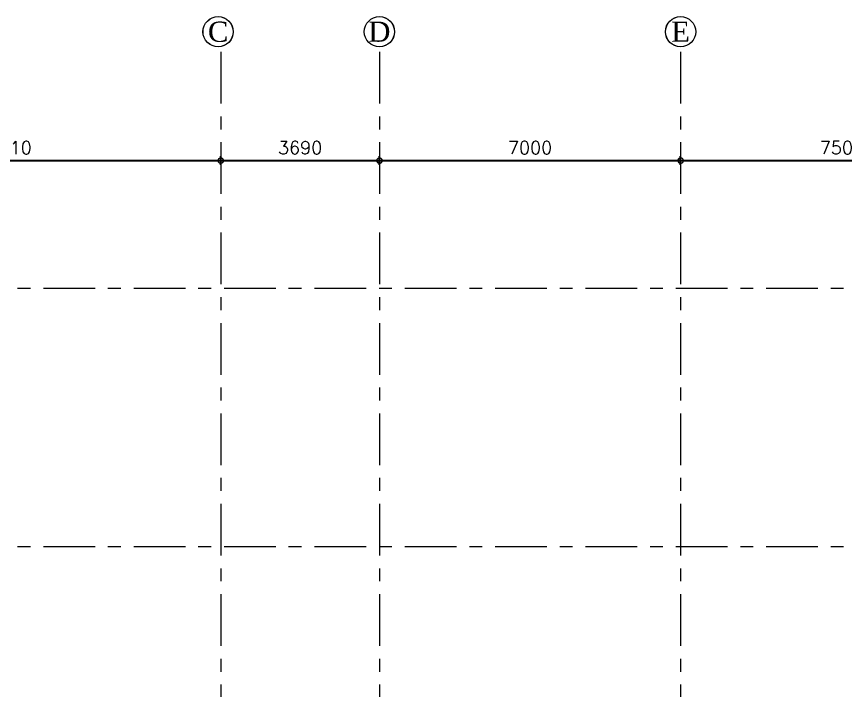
# Model space of a CAD drawing. Header units: millimetres. Extents: x 24487468 to 24959437, y -333213 to 842934.
# Drawn here: x 24724849 to 24744114, y 441340 to 456996 of the extents above; entities that cross this region are included whole.
import ezdxf
from ezdxf.enums import TextEntityAlignment as Align

# ---------------------------------------------------------------- set-up
doc = ezdxf.new("R2010")
doc.units = ezdxf.units.MM
doc.header["$MEASUREMENT"] = 0
doc.header["$PDMODE"] = 3
for name, pattern in [('ACAD_ISO10W100', [18.5, 12, -3, 0.5, -3]), ('BORDERX2', [3.5, 1, -0.5, 1, -0.5, 0, -0.5]), ('Centreline', [21, 12, -3, 3, -3])]:
    doc.linetypes.add(name, pattern=pattern)
doc.layers.get('0').update_dxf_attribs({"lineweight": 5})
doc.layers.add('A-BTEXT', color=57, linetype='Continuous')
for name, color, linetype, lineweight in [('CENLINE', 220, 'ACAD_ISO10W100', 5), ('DIM', 183, 'Continuous', 5), ('GRID', 205, 'BORDERX2', 5), ('p1 plan grid lck', 6, 'Continuous', 5)]:
    doc.layers.add(name, color=color, linetype=linetype, lineweight=lineweight)
doc.styles.add('arial', font='times.ttf')
doc.styles.add('ROMANS', font='romans__.ttf')
doc.dimstyles.new('DIM100', dxfattribs={"dimtxt": 300, "dimasz": 250, "dimexe": 100, "dimexo": 100, "dimgap": 150, "dimtad": 1, "dimdec": 0, "dimrnd": 5, "dimzin": 0, "dimdsep": 46, "dimtxsty": 'ROMANS', "dimblk": 'DOTSMALL', "dimcen": 0.09, "dimclrd": 256, "dimclre": 256, "dimclrt": 7, "dimadec": 0, "dimazin": 0, "dimtfac": 1, "dimtdec": 0, "dimtix": 1, "dimtofl": 0, "dimtmove": 1, "dimatfit": 3, "dimfxl": 100, "dimfxlon": 1, "dimtolj": 1, "dimtzin": 0, "dimarcsym": 0})

# ---------------------------------------------------------------- blocks, each defined once
blk = doc.blocks.new('grid letter-flat-4-flat-1')
at = {"layer": 'GRID', "linetype": 'Continuous'}
blk.add_circle((0, 374.75), 281.25, dxfattribs=at)
blk = doc.blocks.new('_DotSmall')
at = {"color": 0, "linetype": 'ByBlock', "const_width": 0.5}
blk.add_lwpolyline([(-0.0625, 0, 1), (0.0625, 0, 1)], format="xyb", close=True, dxfattribs=at)
blk = doc.blocks.new('*D126')
at = {"layer": 'Defpoints', "color": 0, "ltscale": 100, "transparency": 16777216}
for p in [(24729594, 453649), (24719784, 451032), (24729594, 451032)]:
    blk.add_point(p, dxfattribs=at)
at = {"layer": 'DIM', "lineweight": -2, "ltscale": 100, "transparency": 16777216}
for p, q in [((24719784, 453549), (24719784, 453749)), ((24729594, 453549), (24729594, 453749)), ((24719784, 453649), (24729594, 453649))]:
    blk.add_line(p, q, dxfattribs=at)
at = {"layer": 'DIM', "lineweight": -2, "ltscale": 100, "transparency": 16777216, "xscale": 250, "yscale": 250, "zscale": 250, "rotation": 180}
blk.add_blockref('_DotSmall', (24719784, 453649), dxfattribs=at)
at = {"layer": 'DIM', "lineweight": -2, "ltscale": 100, "transparency": 16777216, "xscale": 250, "yscale": 250, "zscale": 250}
blk.add_blockref('_DotSmall', (24729594, 453649), dxfattribs=at)
at = {"layer": 'DIM', "color": 7, "ltscale": 100, "transparency": 16777216, "insert": (24724689, 453950), "char_height": 300, "attachment_point": 5, "style": 'ROMANS'}
blk.add_mtext('\\A1;9810', dxfattribs=at)
blk = doc.blocks.new('*D127')
at = {"layer": 'Defpoints', "color": 0, "ltscale": 100, "transparency": 16777216}
for p in [(24733284, 453649), (24729594, 451032), (24733284, 451032)]:
    blk.add_point(p, dxfattribs=at)
at = {"layer": 'DIM', "lineweight": -2, "ltscale": 100, "transparency": 16777216}
for p, q in [((24729594, 453549), (24729594, 453749)), ((24733284, 453549), (24733284, 453749)), ((24729594, 453649), (24733284, 453649))]:
    blk.add_line(p, q, dxfattribs=at)
at = {"layer": 'DIM', "lineweight": -2, "ltscale": 100, "transparency": 16777216, "xscale": 250, "yscale": 250, "zscale": 250, "rotation": 180}
blk.add_blockref('_DotSmall', (24729594, 453649), dxfattribs=at)
at = {"layer": 'DIM', "lineweight": -2, "ltscale": 100, "transparency": 16777216, "xscale": 250, "yscale": 250, "zscale": 250}
blk.add_blockref('_DotSmall', (24733284, 453649), dxfattribs=at)
at = {"layer": 'DIM', "color": 7, "ltscale": 100, "transparency": 16777216, "insert": (24731439, 453950), "char_height": 300, "attachment_point": 5, "style": 'ROMANS'}
blk.add_mtext('\\A1;3690', dxfattribs=at)
blk = doc.blocks.new('*D128')
at = {"layer": 'Defpoints', "color": 0, "ltscale": 100, "transparency": 16777216}
for p in [(24740284, 453649), (24733284, 451032), (24740284, 451032)]:
    blk.add_point(p, dxfattribs=at)
at = {"layer": 'DIM', "lineweight": -2, "ltscale": 100, "transparency": 16777216}
for p, q in [((24733284, 453549), (24733284, 453749)), ((24740284, 453549), (24740284, 453749)), ((24733284, 453649), (24740284, 453649))]:
    blk.add_line(p, q, dxfattribs=at)
at = {"layer": 'DIM', "lineweight": -2, "ltscale": 100, "transparency": 16777216, "xscale": 250, "yscale": 250, "zscale": 250, "rotation": 180}
blk.add_blockref('_DotSmall', (24733284, 453649), dxfattribs=at)
at = {"layer": 'DIM', "lineweight": -2, "ltscale": 100, "transparency": 16777216, "xscale": 250, "yscale": 250, "zscale": 250}
blk.add_blockref('_DotSmall', (24740284, 453649), dxfattribs=at)
at = {"layer": 'DIM', "color": 7, "ltscale": 100, "transparency": 16777216, "insert": (24736784, 453950), "char_height": 300, "attachment_point": 5, "style": 'ROMANS'}
blk.add_mtext('\\A1;7000', dxfattribs=at)
blk = doc.blocks.new('*D129')
at = {"layer": 'Defpoints', "color": 0, "ltscale": 100, "transparency": 16777216}
for p in [(24747782, 453649), (24740284, 451032), (24747782, 450682)]:
    blk.add_point(p, dxfattribs=at)
at = {"layer": 'DIM', "lineweight": -2, "ltscale": 100, "transparency": 16777216}
for p, q in [((24740284, 453549), (24740284, 453749)), ((24747782, 453549), (24747782, 453749)), ((24740284, 453649), (24747782, 453649))]:
    blk.add_line(p, q, dxfattribs=at)
at = {"layer": 'DIM', "lineweight": -2, "ltscale": 100, "transparency": 16777216, "xscale": 250, "yscale": 250, "zscale": 250, "rotation": 180}
blk.add_blockref('_DotSmall', (24740284, 453649), dxfattribs=at)
at = {"layer": 'DIM', "lineweight": -2, "ltscale": 100, "transparency": 16777216, "xscale": 250, "yscale": 250, "zscale": 250}
blk.add_blockref('_DotSmall', (24747782, 453649), dxfattribs=at)
at = {"layer": 'DIM', "color": 7, "ltscale": 100, "transparency": 16777216, "insert": (24744033, 453950), "char_height": 300, "attachment_point": 5, "style": 'ROMANS'}
blk.add_mtext('\\A1;7500', dxfattribs=at)

msp = doc.modelspace()

# ---------------------------------------------------------------- linework, layer by layer
at = {"layer": 'p1 plan grid lck', "linetype": 'Centreline', "ltscale": 100}
for p, q in [((24729594.3, 456175.4), (24729594.3, 409328.4)), ((24733282.6, 456175.4), (24733282.6, 409328.4)), ((24740282.6, 456175.4), (24740282.6, 409328.4)), ((24708672.7, 450682.5), (24761062.5, 450682.5)), ((24708672.7, 444682.5), (24761062.5, 444682.5))]:
    msp.add_line(p, q, dxfattribs=at)

# ---------------------------------------------------------------- block references
at = {"layer": 'CENLINE'}
ref = msp.add_blockref('grid letter-flat-4-flat-1', (24729531.8, 456175.7), dxfattribs=dict(at, xscale=1.25, yscale=1.25, zscale=25.4))
ref.add_attrib('GRID_LETTER', 'C', dxfattribs={"layer": 'A-BTEXT', "linetype": 'Continuous', "height": 468.7, "style": 'arial'}).set_placement((24729531.8, 456644.5), align=Align.MIDDLE_CENTER)
ref = msp.add_blockref('grid letter-flat-4-flat-1', (24729533.4, 456175.7), dxfattribs=dict(at, xscale=1.25, yscale=1.25, zscale=25.4))
ref.add_attrib('GRID_LETTER', 'C', dxfattribs={"layer": 'A-BTEXT', "linetype": 'Continuous', "height": 468.7, "style": 'arial'}).set_placement((24729533.4, 456644.5), align=Align.MIDDLE_CENTER)
ref = msp.add_blockref('grid letter-flat-4-flat-1', (24733281.5, 456175.7), dxfattribs=dict(at, xscale=1.25, yscale=1.25, zscale=25.4))
ref.add_attrib('GRID_LETTER', 'D', dxfattribs={"layer": 'A-BTEXT', "linetype": 'Continuous', "height": 468.7, "style": 'arial'}).set_placement((24733281.5, 456644.5), align=Align.MIDDLE_CENTER)
ref = msp.add_blockref('grid letter-flat-4-flat-1', (24733281.5, 456175.7), dxfattribs=dict(at, xscale=1.25, yscale=1.25, zscale=25.4))
ref.add_attrib('GRID_LETTER', 'D', dxfattribs={"layer": 'A-BTEXT', "linetype": 'Continuous', "height": 468.7, "style": 'arial'}).set_placement((24733281.5, 456644.5), align=Align.MIDDLE_CENTER)
ref = msp.add_blockref('grid letter-flat-4-flat-1', (24733283.1, 456175.7), dxfattribs=dict(at, xscale=1.25, yscale=1.25, zscale=25.4))
ref.add_attrib('GRID_LETTER', 'D', dxfattribs={"layer": 'A-BTEXT', "linetype": 'Continuous', "height": 468.7, "style": 'arial'}).set_placement((24733283.1, 456644.5), align=Align.MIDDLE_CENTER)
ref = msp.add_blockref('grid letter-flat-4-flat-1', (24733283.1, 456175.7), dxfattribs=dict(at, xscale=1.25, yscale=1.25, zscale=25.4))
ref.add_attrib('GRID_LETTER', 'D', dxfattribs={"layer": 'A-BTEXT', "linetype": 'Continuous', "height": 468.7, "style": 'arial'}).set_placement((24733283.1, 456644.5), align=Align.MIDDLE_CENTER)
ref = msp.add_blockref('grid letter-flat-4-flat-1', (24740281.5, 456175.7), dxfattribs=dict(at, xscale=1.25, yscale=1.25, zscale=25.4))
ref.add_attrib('GRID_LETTER', 'E', dxfattribs={"layer": 'A-BTEXT', "linetype": 'Continuous', "height": 468.7, "style": 'arial'}).set_placement((24740281.5, 456644.5), align=Align.MIDDLE_CENTER)
ref = msp.add_blockref('grid letter-flat-4-flat-1', (24740281.5, 456175.7), dxfattribs=dict(at, xscale=1.25, yscale=1.25, zscale=25.4))
ref.add_attrib('GRID_LETTER', 'E', dxfattribs={"layer": 'A-BTEXT', "linetype": 'Continuous', "height": 468.7, "style": 'arial'}).set_placement((24740281.5, 456644.5), align=Align.MIDDLE_CENTER)
ref = msp.add_blockref('grid letter-flat-4-flat-1', (24740283.1, 456175.7), dxfattribs=dict(at, xscale=1.25, yscale=1.25, zscale=25.4))
ref.add_attrib('GRID_LETTER', 'E', dxfattribs={"layer": 'A-BTEXT', "linetype": 'Continuous', "height": 468.7, "style": 'arial'}).set_placement((24740283.1, 456644.5), align=Align.MIDDLE_CENTER)
ref = msp.add_blockref('grid letter-flat-4-flat-1', (24740283.1, 456175.7), dxfattribs=dict(at, xscale=1.25, yscale=1.25, zscale=25.4))
ref.add_attrib('GRID_LETTER', 'E', dxfattribs={"layer": 'A-BTEXT', "linetype": 'Continuous', "height": 468.7, "style": 'arial'}).set_placement((24740283.1, 456644.5), align=Align.MIDDLE_CENTER)

# ---------------------------------------------------------------- dimensions: what is measured, and where the dimension line sits
at = {"layer": 'DIM', "ltscale": 100}
for base, p1, p2, picture, middle in [((24729594.3, 453649.1), (24719783.6, 451032.5), (24729594.3, 451032.5), '*D126', (24724689, 453950.5)), ((24733283.6, 453649.1), (24729594.3, 451032.5), (24733283.6, 451032.5), '*D127', (24731439, 453950.5)), ((24740283.6, 453649.1), (24733283.6, 451032.5), (24740283.6, 451032.5), '*D128', (24736783.6, 453950.5)), ((24747782.5, 453649.1), (24740283.6, 451032.5), (24747782.5, 450682.5), '*D129', (24744033, 453950.5))]:
    dim = msp.add_linear_dim(base=base, p1=p1, p2=p2, dimstyle='DIM100', dxfattribs=at)
    dim.commit()
    dim.dimension.update_dxf_attribs({"geometry": picture, "text_midpoint": middle})

doc.saveas('drawing.dxf')
